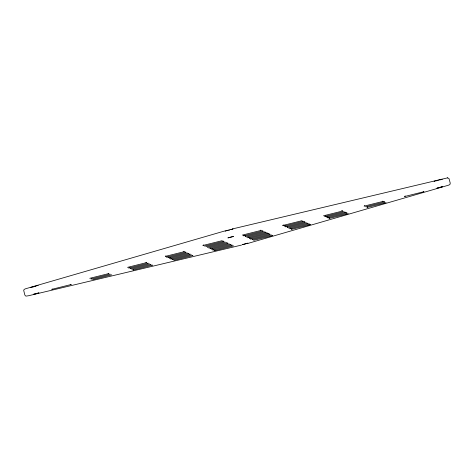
<?xml version="1.0" encoding="UTF-8"?>
<svg xmlns="http://www.w3.org/2000/svg" width="474" height="474" viewBox="0 0 474 474"><rect width="100%" height="100%" fill="white"/><g stroke="black" fill="none" stroke-linecap="round" stroke-linejoin="round"><path stroke-width="0.71" d="M170.237 257.477L169.864 258.123M212.109 248.814L212.257 248.471M284.987 225.233L284.613 225.879M326.859 216.571L327.007 216.227M133.721 269.439L132.975 270.038L152.492 265.156L151.964 265.138M214.941 250.124L214.189 250.716L233.552 245.864M91.701 278.445L90.949 279.044L110.312 274.191M168.673 257.169L167.92 257.767L187.277 252.915M172.69 259.426L172.921 259.13M244.228 235.24L243.476 235.839L262.999 230.957L262.466 230.939M245.419 236.188L245.645 235.892M248.477 237.196L247.724 237.794L267.241 232.918L266.714 232.894M249.662 238.149L249.887 237.853M283.422 224.931L282.67 225.529L302.033 220.671M287.44 227.182L287.665 226.886M290.497 228.19L289.738 228.788L309.261 223.912L308.734 223.888M325.448 215.919L324.696 216.517L344.053 211.665M328.275 217.228L327.516 217.827L347.045 212.945L346.168 212.773M329.691 217.88L328.938 218.478L348.295 213.62M367.237 207.209L367.469 206.913M405.246 195.946L404.494 196.544L424.017 191.668L423.483 191.644M129.485 267.484L128.732 268.083L148.249 263.2L147.716 263.177M130.664 268.432L130.895 268.136M165.616 256.161L165.847 255.865M203.624 244.898L202.872 245.496L222.235 240.644M210.699 248.163L209.946 248.761L229.303 243.903M213.525 249.466L212.773 250.065L232.296 245.188L231.419 245.017M252.488 239.453L252.719 239.157M291.682 229.138L291.913 228.841M364.411 205.906L364.636 205.609M167.032 256.813L166.51 257.115L186.027 252.233L185.15 252.067M251.072 238.801L250.55 239.103L270.067 234.221L268.9 233.824M52.282 289.057L51.761 289.359L71.278 284.477L70.401 284.311M171.274 258.774L170.753 259.071L190.275 254.194L189.399 254.023M286.029 226.531L285.496 226.833L305.019 221.951L304.148 221.779M169.562 258.342L188.699 253.566M207.339 247.381L226.477 242.599M92.596 279.619L111.728 274.843M245.117 236.413L264.255 231.638M365.525 206.782L384.817 201.977L383.65 201.58M291.386 229.363L310.517 224.587M89.764 278.315L109.056 273.516L108.185 273.344M127.542 267.354L146.673 262.572M130.368 268.657L149.506 263.876M131.784 269.309L151.082 264.504L150.205 264.338M165.319 256.387L184.451 251.605M205.929 246.729L225.061 241.947M252.192 239.678L271.329 234.897M323.505 215.788L342.797 210.989L341.63 210.586M284.311 226.104L303.443 221.322M288.553 228.059L307.691 223.284M172.394 259.651L191.526 254.87M173.804 260.303L192.942 255.522M208.756 248.032L228.053 243.227L226.88 242.83M246.533 237.065L265.831 232.26L264.954 232.094M326.331 217.092L345.629 212.293L344.752 212.121M364.109 206.131L383.247 201.349M366.941 207.434L386.073 202.659M253.602 240.33L272.74 235.548M204.507 246.077L223.805 241.272L222.934 241.1M211.582 249.336L230.879 244.531L230.008 244.365M242.285 235.11L261.423 230.328M249.36 238.375L268.497 233.593M287.137 227.407L306.275 222.626M242.516 244.62L247.991 243.162L242.439 244.625M233.415 236.449L227.893 237.907L233.415 236.443M38.198 285.573L37.665 285.609M232.592 229.155L233.024 228.989L231.958 229.203M441.721 179.409L442.147 179.243L441.353 179.391M224.99 231.051L226.317 230.66M434.119 181.305L434.818 181.092M30.638 287.457L33.257 286.723M224.587 231.004L25.412 288.82L24.127 289.43L23.7 290.444L24.873 295.112L25.886 296.132L28.393 295.77L241.58 245.058M441.016 179.616L440.05 179.895M248.305 243.31L448.594 185.174L449.879 184.57L450.259 183.183L448.985 178.544L447.492 177.851M231.585 229.452L230.921 229.641M226.661 230.565L229.469 229.819M435.79 180.819L436.945 180.505M229.766 229.955L228.948 230.174M34.798 286.533L35.212 286.426M437.354 180.393L438.592 180.067M34.081 286.503L35.313 286.183M228.113 230.388L227.313 230.595M33.156 286.96L33.559 286.859M436.441 180.849L436.838 180.742M230.263 229.612L231.673 229.268M439.392 179.865L441.087 179.45M35.71 286.083L36.794 285.81M32.013 287.25L31.065 287.475M226.228 230.862L225.363 231.069M232.426 228.942L447.752 177.821M435.037 181.192L434.492 181.317M382.524 201.16L382.874 201.302M260.706 230.139L261.056 230.281M183.74 251.416L184.084 251.558M145.956 262.377L146.306 262.525M302.732 221.127L303.076 221.275M306.974 223.088L307.318 223.236M309.806 224.392L310.15 224.54M267.78 233.398L268.124 233.546M272.029 235.359L272.372 235.501M187.982 253.371L188.326 253.519M192.225 255.326L192.568 255.474M437.028 188.131L442.544 186.697L437.028 188.131M33.346 294.348L38.862 292.92L33.346 294.348"/></g></svg>
